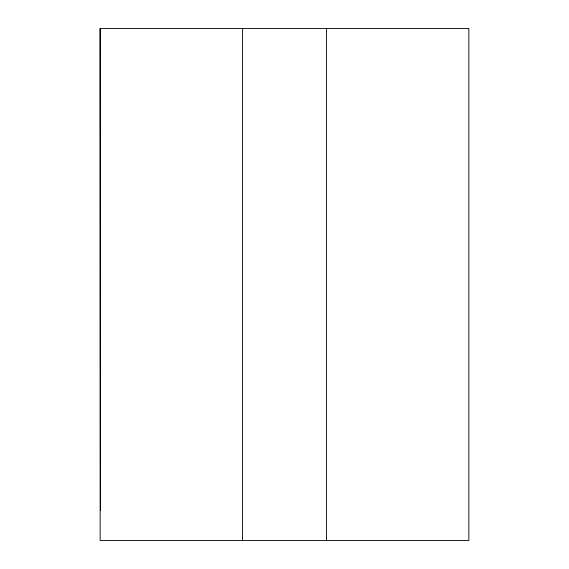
<?xml version="1.0" encoding="UTF-8"?>
<svg xmlns="http://www.w3.org/2000/svg" width="569" height="569" viewBox="0 0 569 569"><rect width="100%" height="100%" fill="white"/><g stroke="black" fill="none" stroke-linecap="round" stroke-linejoin="round"><path stroke-width="0.85" d="M100.144 28.45L468.856 28.45L468.856 540.55L100.144 540.55L100.144 28.45L100.428 510.372M326.492 28.45L326.492 540.55M242.508 28.45L242.508 540.55"/></g></svg>
